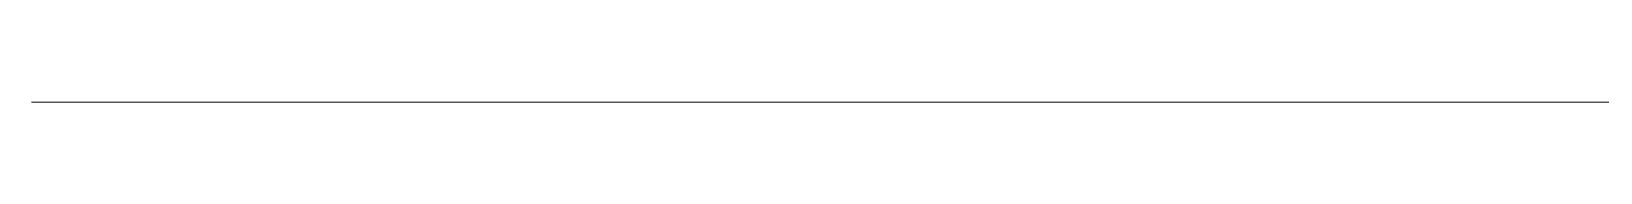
# Model space of a CAD drawing. Header units: metres. Extents: x 0 to 105485, y 0 to 425721.
# Drawn here: x 104935.841 to 104936.557, y 425453.23 to 425453.23 of the extents above; entities that cross this region are included whole.
import ezdxf

# ---------------------------------------------------------------- set-up
doc = ezdxf.new("R2010")
doc.units = ezdxf.units.M
doc.header["$MEASUREMENT"] = 0
doc.layers.add('B-XX-MO-ONDERZOEK_SONDERING-G', color=90, linetype='Continuous', lineweight=18)

msp = doc.modelspace()

# ---------------------------------------------------------------- linework, layer by layer
at = {"layer": 'B-XX-MO-ONDERZOEK_SONDERING-G', "color": 0, "true_color": 0xd62828}
for points in [[(104935.841, 425453.23, 3.401), (104935.8439, 425453.23, 3.381), (104935.8559, 425453.23, 3.361), (104935.9005, 425453.23, 3.341), (104935.9303, 425453.23, 3.321), (104935.9694, 425453.23, 3.301), (104936.0143, 425453.23, 3.281), (104936.0662, 425453.23, 3.261), (104936.101, 425453.23, 3.241), (104936.1306, 425453.23, 3.221), (104936.1516, 425453.23, 3.201), (104936.1597, 425453.23, 3.181), (104936.1497, 425453.23, 3.161), (104936.1318, 425453.23, 3.141), (104936.1095, 425453.23, 3.121), (104936.0902, 425453.23, 3.101), (104936.0669, 425453.23, 3.081), (104936.051, 425453.23, 3.061), (104936.0313, 425453.23, 3.041), (104936.013, 425453.23, 3.021), (104935.9985, 425453.23, 3.001), (104935.991, 425453.23, 2.981), (104935.9972, 425453.23, 2.961), (104936.0035, 425453.23, 2.941), (104936.0098, 425453.23, 2.921), (104936.0222, 425453.23, 2.901), (104936.0339, 425453.23, 2.881), (104936.0251, 425453.23, 2.861), (104936.0219, 425453.23, 2.841), (104936.0187, 425453.23, 2.821), (104936.0155, 425453.23, 2.801), (104936.0033, 425453.23, 2.781), (104935.9971, 425453.23, 2.761), (104935.9943, 425453.23, 2.741), (104935.9921, 425453.23, 2.721), (104936.0088, 425453.23, 2.701), (104936.0028, 425453.23, 2.681), (104935.9967, 425453.23, 2.661), (104935.9907, 425453.23, 2.641), (104935.9911, 425453.23, 2.621), (104935.9873, 425453.23, 2.601), (104935.9813, 425453.23, 2.581), (104935.9781, 425453.23, 2.561), (104935.9793, 425453.23, 2.541), (104935.9799, 425453.23, 2.521), (104935.9809, 425453.23, 2.501), (104935.9812, 425453.23, 2.481), (104935.9793, 425453.23, 2.461), (104935.9753, 425453.23, 2.441), (104935.9607, 425453.23, 2.421), (104935.9589, 425453.23, 2.401), (104935.957, 425453.23, 2.381), (104935.9551, 425453.23, 2.361), (104935.9742, 425453.23, 2.341), (104935.9969, 425453.23, 2.321), (104936.0079, 425453.23, 2.301), (104936.0155, 425453.23, 2.281), (104936.0224, 425453.23, 2.261), (104936.0719, 425453.23, 2.241), (104936.1296, 425453.23, 2.221), (104936.232, 425453.23, 2.201), (104936.2864, 425453.23, 2.181), (104936.3108, 425453.23, 2.161), (104936.1757, 425453.23, 2.141), (104936.0775, 425453.23, 2.121), (104936.0784, 425453.23, 2.101), (104936.0603, 425453.23, 2.081), (104936.0341, 425453.23, 2.061), (104936.0392, 425453.23, 2.041), (104936.0134, 425453.23, 2.021), (104935.9893, 425453.23, 2.001), (104935.9869, 425453.23, 1.981), (104935.9845, 425453.23, 1.961), (104935.9822, 425453.23, 1.941), (104935.9824, 425453.23, 1.921), (104935.9577, 425453.23, 1.901), (104935.9522, 425453.23, 1.881), (104935.9467, 425453.23, 1.861), (104935.9552, 425453.23, 1.841), (104935.9638, 425453.23, 1.821), (104935.9724, 425453.23, 1.801), (104935.9948, 425453.23, 1.781), (104935.9757, 425453.23, 1.761), (104935.9712, 425453.23, 1.741), (104935.9746, 425453.23, 1.721), (104935.9953, 425453.23, 1.701), (104936.016, 425453.23, 1.681), (104936.0367, 425453.23, 1.661), (104936.2185, 425453.23, 1.641), (104936.1927, 425453.23, 1.621), (104936.2184, 425453.23, 1.601), (104936.1347, 425453.23, 1.581), (104936.0479, 425453.23, 1.561), (104936.0405, 425453.23, 1.541), (104936.033, 425453.23, 1.521), (104936.0255, 425453.23, 1.501), (104936.0483, 425453.23, 1.481), (104936.0712, 425453.23, 1.461), (104936.1444, 425453.23, 1.441), (104936.3362, 425453.23, 1.421), (104936.2626, 425453.23, 1.401), (104936.1851, 425453.23, 1.381), (104936.1213, 425453.23, 1.361), (104936.0076, 425453.23, 1.341), (104936.0212, 425453.23, 1.321), (104935.971, 425453.23, 1.301), (104935.9383, 425453.23, 1.281), (104935.9076, 425453.23, 1.261), (104935.8962, 425453.23, 1.241), (104935.8929, 425453.23, 1.221), (104935.8898, 425453.23, 1.201), (104935.8867, 425453.23, 1.181), (104935.8862, 425453.23, 1.161), (104935.8856, 425453.23, 1.141), (104935.8851, 425453.23, 1.121), (104935.8851, 425453.23, 1.101), (104935.885, 425453.23, 1.081), (104935.8849, 425453.23, 1.061), (104935.8961, 425453.23, 1.041), (104935.9082, 425453.23, 1.021), (104935.9196, 425453.23, 1.001), (104935.9172, 425453.23, 0.981), (104935.9021, 425453.23, 0.961), (104935.8937, 425453.23, 0.941), (104935.8856, 425453.23, 0.921), (104935.883, 425453.23, 0.901), (104935.8783, 425453.23, 0.881), (104935.8765, 425453.23, 0.861), (104935.8753, 425453.23, 0.841), (104935.8735, 425453.23, 0.821), (104935.8697, 425453.23, 0.801), (104935.8717, 425453.23, 0.781), (104935.8696, 425453.23, 0.761), (104935.8693, 425453.23, 0.741), (104935.8691, 425453.23, 0.721), (104935.8688, 425453.23, 0.701), (104935.87, 425453.23, 0.681), (104935.8729, 425453.23, 0.661), (104935.8727, 425453.23, 0.641), (104935.8705, 425453.23, 0.621), (104935.8694, 425453.23, 0.601), (104935.869, 425453.23, 0.581), (104935.87, 425453.23, 0.561), (104935.8736, 425453.23, 0.541), (104935.9004, 425453.23, 0.521), (104935.9085, 425453.23, 0.501), (104935.9188, 425453.23, 0.481), (104935.9141, 425453.23, 0.461), (104935.9044, 425453.23, 0.441), (104935.8957, 425453.23, 0.421), (104935.8947, 425453.23, 0.401), (104935.8938, 425453.23, 0.381), (104935.8929, 425453.23, 0.361), (104935.8759, 425453.23, 0.341), (104935.8736, 425453.23, 0.321), (104935.8712, 425453.23, 0.301), (104935.8712, 425453.23, 0.281), (104935.8708, 425453.23, 0.261), (104935.8711, 425453.23, 0.241), (104935.8725, 425453.23, 0.221), (104935.8746, 425453.23, 0.201), (104935.8752, 425453.23, 0.181), (104935.8745, 425453.23, 0.161), (104935.8745, 425453.23, 0.141), (104935.8737, 425453.23, 0.121), (104935.8724, 425453.23, 0.101), (104935.8734, 425453.23, 0.081), (104935.8718, 425453.23, 0.061), (104935.8728, 425453.23, 0.041), (104935.8738, 425453.23, 0.021), (104935.8748, 425453.23, 0.001), (104935.8762, 425453.23, -0.019), (104935.9663, 425453.23, -0.039), (104936.0255, 425453.23, -0.059), (104936.1277, 425453.23, -0.079), (104936.1616, 425453.23, -0.099), (104936.1103, 425453.23, -0.119), (104936.059, 425453.23, -0.139), (104936.0446, 425453.23, -0.159), (104936.0302, 425453.23, -0.179), (104936.0158, 425453.23, -0.199), (104936.0151, 425453.23, -0.219), (104936.0064, 425453.23, -0.239), (104936.0013, 425453.23, -0.259), (104935.997, 425453.23, -0.279), (104935.9843, 425453.23, -0.299), (104935.9667, 425453.23, -0.319), (104935.94, 425453.23, -0.339), (104935.92, 425453.23, -0.359), (104935.9179, 425453.23, -0.379), (104935.9159, 425453.23, -0.399), (104935.9138, 425453.23, -0.419), (104935.9158, 425453.23, -0.439), (104935.9236, 425453.23, -0.459), (104935.9386, 425453.23, -0.479), (104935.9369, 425453.23, -0.499), (104935.9237, 425453.23, -0.519), (104935.9105, 425453.23, -0.539), (104935.9071, 425453.23, -0.559), (104935.9079, 425453.23, -0.579), (104935.9087, 425453.23, -0.599), (104935.9096, 425453.23, -0.619), (104935.9087, 425453.23, -0.639), (104935.9093, 425453.23, -0.659), (104935.9098, 425453.23, -0.679), (104935.9104, 425453.23, -0.699), (104935.9167, 425453.23, -0.719), (104936.0052, 425453.23, -0.739), (104935.9957, 425453.23, -0.759), (104935.9746, 425453.23, -0.779), (104935.9799, 425453.23, -0.799), (104935.9744, 425453.23, -0.819), (104935.9882, 425453.23, -0.839), (104935.9929, 425453.23, -0.859), (104935.9977, 425453.23, -0.879), (104936.0025, 425453.23, -0.899), (104935.9479, 425453.23, -0.919), (104935.9025, 425453.23, -0.939), (104935.8998, 425453.23, -0.959), (104935.897, 425453.23, -0.979), (104935.8943, 425453.23, -0.999), (104935.8943, 425453.23, -1.019), (104935.9245, 425453.23, -1.039), (104935.9295, 425453.23, -1.059), (104935.9452, 425453.23, -1.079), (104935.9052, 425453.23, -1.099), (104935.8856, 425453.23, -1.119), (104935.8799, 425453.23, -1.139), (104935.8794, 425453.23, -1.159), (104935.8797, 425453.23, -1.179), (104935.8789, 425453.23, -1.199), (104935.879, 425453.23, -1.219), (104935.879, 425453.23, -1.239), (104935.8788, 425453.23, -1.259), (104935.8804, 425453.23, -1.279), (104935.8828, 425453.23, -1.299), (104935.8833, 425453.23, -1.319), (104935.8844, 425453.23, -1.339), (104935.8827, 425453.23, -1.359), (104935.8825, 425453.23, -1.379), (104935.8773, 425453.23, -1.399), (104935.8763, 425453.23, -1.419), (104935.8757, 425453.23, -1.439), (104935.8766, 425453.23, -1.459), (104935.8777, 425453.23, -1.479), (104935.8786, 425453.23, -1.499), (104935.8799, 425453.23, -1.519), (104935.8803, 425453.23, -1.539), (104935.881, 425453.23, -1.559), (104935.882, 425453.23, -1.579), (104935.8865, 425453.23, -1.599), (104935.8852, 425453.23, -1.619), (104935.8857, 425453.23, -1.639), (104935.8861, 425453.23, -1.659), (104935.8869, 425453.23, -1.679), (104935.8873, 425453.23, -1.699), (104935.8875, 425453.23, -1.719), (104935.8875, 425453.23, -1.739), (104935.8871, 425453.23, -1.759), (104935.8863, 425453.23, -1.779), (104935.8854, 425453.23, -1.799), (104935.8847, 425453.23, -1.819), (104935.8848, 425453.23, -1.839), (104935.8857, 425453.23, -1.859), (104935.8862, 425453.23, -1.879), (104935.8884, 425453.23, -1.899), (104935.8914, 425453.23, -1.919), (104935.888, 425453.23, -1.939), (104935.8877, 425453.23, -1.959), (104935.8874, 425453.23, -1.979), (104935.8875, 425453.23, -1.999), (104935.8909, 425453.23, -2.019), (104935.8934, 425453.23, -2.039), (104935.8984, 425453.23, -2.059), (104935.9023, 425453.23, -2.079), (104935.8924, 425453.23, -2.099), (104935.8896, 425453.23, -2.119), (104935.889, 425453.23, -2.139), (104935.889, 425453.23, -2.159), (104935.8895, 425453.23, -2.179), (104935.8914, 425453.23, -2.199), (104935.8919, 425453.23, -2.219), (104935.8907, 425453.23, -2.239), (104935.8898, 425453.23, -2.259), (104935.8898, 425453.23, -2.279), (104935.8899, 425453.23, -2.299), (104935.8893, 425453.23, -2.319), (104935.8877, 425453.23, -2.339), (104935.8864, 425453.23, -2.359), (104935.8844, 425453.23, -2.379), (104935.8854, 425453.23, -2.399), (104935.8861, 425453.23, -2.419), (104935.886, 425453.23, -2.439), (104935.885, 425453.23, -2.459), (104935.8848, 425453.23, -2.479), (104935.887, 425453.23, -2.499), (104935.8888, 425453.23, -2.519), (104935.888, 425453.23, -2.539), (104935.8855, 425453.23, -2.559), (104935.8841, 425453.23, -2.579), (104935.8833, 425453.23, -2.599), (104935.8829, 425453.23, -2.619), (104935.8824, 425453.23, -2.639), (104935.8833, 425453.23, -2.659), (104935.884, 425453.23, -2.679), (104935.8859, 425453.23, -2.699), (104935.8894, 425453.23, -2.719), (104935.8966, 425453.23, -2.739), (104935.9096, 425453.23, -2.759), (104935.9259, 425453.23, -2.779), (104935.9291, 425453.23, -2.799), (104935.925, 425453.23, -2.819), (104935.9345, 425453.23, -2.839), (104935.9466, 425453.23, -2.859), (104935.9304, 425453.23, -2.879), (104935.9102, 425453.23, -2.899), (104935.8954, 425453.23, -2.919), (104935.8903, 425453.23, -2.939), (104935.8896, 425453.23, -2.959), (104935.8893, 425453.23, -2.979), (104935.8881, 425453.23, -2.999), (104935.8867, 425453.23, -3.019), (104935.8862, 425453.23, -3.039), (104935.8856, 425453.23, -3.059), (104935.8864, 425453.23, -3.079), (104935.887, 425453.23, -3.099), (104935.888, 425453.23, -3.119), (104935.8884, 425453.23, -3.139), (104935.8889, 425453.23, -3.159), (104935.8892, 425453.23, -3.179), (104935.8894, 425453.23, -3.199), (104935.8886, 425453.23, -3.219), (104935.8877, 425453.23, -3.239), (104935.8865, 425453.23, -3.259), (104935.886, 425453.23, -3.279), (104935.8844, 425453.23, -3.299), (104935.884, 425453.23, -3.319), (104935.8838, 425453.23, -3.339), (104935.8837, 425453.23, -3.359), (104935.8835, 425453.23, -3.379), (104935.8833, 425453.23, -3.399), (104935.8832, 425453.23, -3.419), (104935.8837, 425453.23, -3.439), (104935.8844, 425453.23, -3.459), (104935.8857, 425453.23, -3.479), (104935.8866, 425453.23, -3.499), (104935.889, 425453.23, -3.519), (104935.8919, 425453.23, -3.539), (104935.895, 425453.23, -3.559), (104935.8971, 425453.23, -3.579), (104935.8951, 425453.23, -3.599), (104935.8906, 425453.23, -3.619), (104935.8884, 425453.23, -3.639), (104935.888, 425453.23, -3.659), (104935.8876, 425453.23, -3.679), (104935.8881, 425453.23, -3.699), (104935.8886, 425453.23, -3.719), (104935.8893, 425453.23, -3.739), (104935.8901, 425453.23, -3.759), (104935.8912, 425453.23, -3.779), (104935.8932, 425453.23, -3.799), (104935.8928, 425453.23, -3.819), (104935.8907, 425453.23, -3.839), (104935.8902, 425453.23, -3.859), (104935.8888, 425453.23, -3.879), (104935.8878, 425453.23, -3.899), (104935.8879, 425453.23, -3.919), (104935.8889, 425453.23, -3.939), (104935.8895, 425453.23, -3.959), (104935.891, 425453.23, -3.979), (104935.8937, 425453.23, -3.999), (104935.8956, 425453.23, -4.019), (104935.8955, 425453.23, -4.039), (104935.8953, 425453.23, -4.059), (104935.8921, 425453.23, -4.079), (104935.8893, 425453.23, -4.098), (104935.8884, 425453.23, -4.118), (104935.8883, 425453.23, -4.138), (104935.8883, 425453.23, -4.158), (104935.8886, 425453.23, -4.178), (104935.8907, 425453.23, -4.198), (104935.893, 425453.23, -4.218), (104935.8937, 425453.23, -4.238), (104935.8939, 425453.23, -4.258), (104935.8939, 425453.23, -4.278), (104935.8928, 425453.23, -4.298), (104935.8928, 425453.23, -4.318), (104935.8935, 425453.23, -4.338), (104935.8928, 425453.23, -4.358), (104935.8911, 425453.23, -4.378), (104935.8915, 425453.23, -4.398), (104935.8899, 425453.23, -4.418), (104935.8894, 425453.23, -4.438), (104935.8908, 425453.23, -4.458), (104935.8932, 425453.23, -4.478), (104935.9011, 425453.23, -4.498), (104935.9057, 425453.23, -4.518), (104935.9084, 425453.23, -4.538), (104935.9091, 425453.23, -4.558), (104935.9088, 425453.23, -4.578), (104935.9056, 425453.23, -4.598), (104935.9029, 425453.23, -4.618), (104935.9012, 425453.23, -4.638), (104935.9019, 425453.23, -4.658), (104935.9026, 425453.23, -4.678), (104935.8996, 425453.23, -4.698), (104935.9003, 425453.23, -4.718), (104935.9006, 425453.23, -4.738), (104935.9025, 425453.23, -4.758), (104935.9019, 425453.23, -4.778), (104935.9021, 425453.23, -4.798), (104935.9009, 425453.23, -4.818), (104935.9012, 425453.23, -4.838), (104935.9023, 425453.23, -4.858), (104935.9033, 425453.23, -4.878), (104935.9053, 425453.23, -4.898), (104935.9069, 425453.23, -4.918), (104935.9092, 425453.23, -4.938), (104935.9114, 425453.23, -4.958), (104935.9104, 425453.23, -4.978), (104935.9091, 425453.23, -4.998), (104935.9132, 425453.23, -5.018), (104935.9168, 425453.23, -5.038), (104935.914, 425453.23, -5.058), (104935.9101, 425453.23, -5.078), (104935.907, 425453.23, -5.098), (104935.902, 425453.23, -5.118), (104935.8982, 425453.23, -5.138), (104935.8975, 425453.23, -5.158), (104935.8965, 425453.23, -5.177), (104935.8965, 425453.23, -5.197), (104935.8991, 425453.23, -5.217), (104935.9017, 425453.23, -5.237), (104935.9043, 425453.23, -5.257), (104935.9084, 425453.23, -5.277), (104935.9119, 425453.23, -5.297), (104935.9095, 425453.23, -5.317), (104935.9063, 425453.23, -5.337), (104935.9093, 425453.23, -5.357), (104935.9118, 425453.23, -5.377), (104935.9158, 425453.23, -5.397), (104935.9201, 425453.23, -5.417), (104935.9262, 425453.23, -5.437), (104935.9331, 425453.23, -5.457), (104935.9333, 425453.23, -5.477), (104935.9221, 425453.23, -5.497), (104935.9203, 425453.23, -5.517), (104935.9184, 425453.23, -5.537), (104935.9166, 425453.23, -5.557), (104935.9214, 425453.23, -5.577), (104935.9243, 425453.23, -5.597), (104935.9292, 425453.23, -5.617), (104935.9294, 425453.23, -5.637), (104935.927, 425453.23, -5.657), (104935.9258, 425453.23, -5.677), (104935.9223, 425453.23, -5.697), (104935.9144, 425453.23, -5.717), (104935.9066, 425453.23, -5.737), (104935.9057, 425453.23, -5.757), (104935.9048, 425453.23, -5.777), (104935.9039, 425453.23, -5.797), (104935.9126, 425453.23, -5.817), (104935.9488, 425453.23, -5.837), (104936.0317, 425453.23, -5.857), (104936.0836, 425453.23, -5.877), (104936.1179, 425453.23, -5.897), (104936.1286, 425453.23, -5.916), (104936.1374, 425453.23, -5.936), (104936.1462, 425453.23, -5.956), (104936.1623, 425453.23, -5.976), (104936.1743, 425453.23, -5.996), (104936.182, 425453.23, -6.016), (104936.1857, 425453.23, -6.036), (104936.1864, 425453.23, -6.056), (104936.1777, 425453.23, -6.076), (104936.1571, 425453.23, -6.096), (104936.1126, 425453.23, -6.116), (104936.0799, 425453.23, -6.136), (104936.073, 425453.23, -6.156), (104936.0662, 425453.23, -6.176), (104936.0594, 425453.23, -6.196), (104936.0761, 425453.23, -6.216), (104936.0927, 425453.23, -6.236), (104936.1094, 425453.23, -6.256), (104936.1888, 425453.23, -6.276), (104936.2459, 425453.23, -6.296), (104936.2533, 425453.23, -6.316), (104936.2498, 425453.23, -6.336), (104936.238, 425453.23, -6.356), (104936.2248, 425453.23, -6.376), (104936.2125, 425453.23, -6.396), (104936.2011, 425453.23, -6.416), (104936.1947, 425453.23, -6.436), (104936.1922, 425453.23, -6.456), (104936.1735, 425453.23, -6.476), (104936.1445, 425453.23, -6.496), (104936.1112, 425453.23, -6.516), (104936.106, 425453.23, -6.536), (104936.1008, 425453.23, -6.556), (104936.0956, 425453.23, -6.576), (104936.099, 425453.23, -6.596), (104936.1705, 425453.23, -6.616), (104936.2248, 425453.23, -6.636), (104936.2538, 425453.23, -6.656), (104936.2508, 425453.23, -6.676), (104936.2431, 425453.23, -6.696), (104936.2396, 425453.23, -6.715), (104936.2357, 425453.23, -6.735), (104936.2731, 425453.23, -6.755), (104936.3235, 425453.23, -6.775), (104936.3847, 425453.23, -6.795), (104936.4616, 425453.23, -6.815), (104936.5701, 425453.23, -6.835)], [(104936.5723, 425453.23, -6.955), (104936.5464, 425453.23, -6.975), (104936.5248, 425453.23, -6.995), (104936.4973, 425453.23, -7.015), (104936.4744, 425453.23, -7.035), (104936.4417, 425453.23, -7.055), (104936.4099, 425453.23, -7.075), (104936.3703, 425453.23, -7.095), (104936.3387, 425453.23, -7.115), (104936.3135, 425453.23, -7.135), (104936.297, 425453.23, -7.155), (104936.296, 425453.23, -7.174), (104936.3002, 425453.23, -7.194), (104936.2899, 425453.23, -7.214), (104936.2542, 425453.23, -7.234), (104936.2085, 425453.23, -7.254), (104936.2019, 425453.23, -7.274), (104936.1953, 425453.23, -7.294), (104936.1887, 425453.23, -7.314), (104936.2064, 425453.23, -7.334), (104936.2101, 425453.23, -7.354), (104936.2183, 425453.23, -7.374), (104936.2382, 425453.23, -7.394), (104936.2671, 425453.23, -7.414), (104936.2909, 425453.23, -7.434), (104936.315, 425453.23, -7.454), (104936.3374, 425453.23, -7.474), (104936.3399, 425453.23, -7.494), (104936.3253, 425453.23, -7.514), (104936.3122, 425453.23, -7.534), (104936.3049, 425453.23, -7.554), (104936.2998, 425453.23, -7.574), (104936.3098, 425453.23, -7.593), (104936.3428, 425453.23, -7.613), (104936.3758, 425453.23, -7.633), (104936.3611, 425453.23, -7.653), (104936.3174, 425453.23, -7.673), (104936.2691, 425453.23, -7.693), (104936.2047, 425453.23, -7.713), (104936.1497, 425453.23, -7.733), (104936.0909, 425453.23, -7.753), (104936.0378, 425453.23, -7.773), (104936.0113, 425453.23, -7.793), (104935.9818, 425453.23, -7.813), (104935.9705, 425453.23, -7.833), (104935.9573, 425453.23, -7.853), (104935.9492, 425453.23, -7.873), (104935.9448, 425453.23, -7.893), (104935.9444, 425453.23, -7.913), (104935.9423, 425453.23, -7.933), (104935.9383, 425453.23, -7.953), (104935.9315, 425453.23, -7.972), (104935.9265, 425453.23, -7.992), (104935.925, 425453.23, -8.012), (104935.9236, 425453.23, -8.032), (104935.9221, 425453.23, -8.052), (104935.9255, 425453.23, -8.072), (104935.93, 425453.23, -8.092), (104935.931, 425453.23, -8.112), (104935.9301, 425453.23, -8.132), (104935.9297, 425453.23, -8.152), (104935.9293, 425453.23, -8.172), (104935.9292, 425453.23, -8.192), (104935.9333, 425453.23, -8.212), (104935.9391, 425453.23, -8.232), (104935.9461, 425453.23, -8.252), (104935.9492, 425453.23, -8.272), (104935.9514, 425453.23, -8.292), (104935.9481, 425453.23, -8.312), (104935.9432, 425453.23, -8.331), (104935.9392, 425453.23, -8.351), (104935.9387, 425453.23, -8.371), (104935.94, 425453.23, -8.391), (104935.9379, 425453.23, -8.411), (104935.9409, 425453.23, -8.431), (104935.9506, 425453.23, -8.451), (104935.9711, 425453.23, -8.471), (104935.9808, 425453.23, -8.491), (104935.9863, 425453.23, -8.511), (104935.978, 425453.23, -8.531), (104935.9695, 425453.23, -8.551), (104935.9593, 425453.23, -8.571), (104935.9571, 425453.23, -8.591), (104935.9547, 425453.23, -8.611), (104935.9509, 425453.23, -8.631), (104935.9546, 425453.23, -8.651), (104935.9539, 425453.23, -8.67), (104935.9577, 425453.23, -8.69), (104935.9589, 425453.23, -8.71), (104935.9542, 425453.23, -8.73), (104935.9553, 425453.23, -8.75), (104935.9568, 425453.23, -8.77), (104935.9583, 425453.23, -8.79), (104935.9565, 425453.23, -8.81), (104935.9582, 425453.23, -8.83), (104935.9581, 425453.23, -8.85), (104935.9567, 425453.23, -8.87), (104935.9496, 425453.23, -8.89), (104935.9445, 425453.23, -8.91), (104935.9364, 425453.23, -8.93), (104935.9354, 425453.23, -8.95), (104935.9363, 425453.23, -8.97), (104935.9371, 425453.23, -8.989), (104935.9373, 425453.23, -9.009), (104935.9381, 425453.23, -9.029), (104935.9389, 425453.23, -9.049), (104935.9396, 425453.23, -9.069), (104935.9395, 425453.23, -9.089), (104935.9386, 425453.23, -9.109), (104935.941, 425453.23, -9.129), (104935.9417, 425453.23, -9.149), (104935.942, 425453.23, -9.169), (104935.9411, 425453.23, -9.189), (104935.9415, 425453.23, -9.209), (104935.9395, 425453.23, -9.229), (104935.9376, 425453.23, -9.249), (104935.9355, 425453.23, -9.269), (104935.9344, 425453.23, -9.288), (104935.935, 425453.23, -9.308), (104935.9336, 425453.23, -9.328), (104935.9325, 425453.23, -9.348), (104935.9313, 425453.23, -9.368), (104935.9315, 425453.23, -9.388), (104935.9305, 425453.23, -9.408), (104935.9295, 425453.23, -9.428), (104935.9294, 425453.23, -9.448), (104935.9287, 425453.23, -9.468), (104935.9259, 425453.23, -9.488), (104935.9208, 425453.23, -9.508), (104935.9199, 425453.23, -9.528), (104935.9194, 425453.23, -9.548), (104935.9188, 425453.23, -9.567), (104935.918, 425453.23, -9.587), (104935.9188, 425453.23, -9.607), (104935.9203, 425453.23, -9.627), (104935.9212, 425453.23, -9.647), (104935.924, 425453.23, -9.667), (104935.9253, 425453.23, -9.687), (104935.9242, 425453.23, -9.707), (104935.9241, 425453.23, -9.727), (104935.9265, 425453.23, -9.747), (104935.9256, 425453.23, -9.767), (104935.9243, 425453.23, -9.787), (104935.9237, 425453.23, -9.807), (104935.9232, 425453.23, -9.826), (104935.9235, 425453.23, -9.846), (104935.922, 425453.23, -9.866), (104935.9195, 425453.23, -9.886), (104935.9164, 425453.23, -9.906), (104935.9133, 425453.23, -9.926), (104935.9097, 425453.23, -9.946), (104935.9068, 425453.23, -9.966), (104935.905, 425453.23, -9.986), (104935.9062, 425453.23, -10.006), (104935.9082, 425453.23, -10.026), (104935.9071, 425453.23, -10.046), (104935.9065, 425453.23, -10.066), (104935.9043, 425453.23, -10.085), (104935.9026, 425453.23, -10.105), (104935.9026, 425453.23, -10.125), (104935.905, 425453.23, -10.145), (104935.9068, 425453.23, -10.165), (104935.9075, 425453.23, -10.185), (104935.9091, 425453.23, -10.205), (104935.9093, 425453.23, -10.225), (104935.9094, 425453.23, -10.245), (104935.9086, 425453.23, -10.265), (104935.9083, 425453.23, -10.285), (104935.9071, 425453.23, -10.305), (104935.9076, 425453.23, -10.324), (104935.9087, 425453.23, -10.344), (104935.9107, 425453.23, -10.364), (104935.9112, 425453.23, -10.384), (104935.9117, 425453.23, -10.404), (104935.9115, 425453.23, -10.424), (104935.9133, 425453.23, -10.444), (104935.914, 425453.23, -10.464), (104935.915, 425453.23, -10.484), (104935.9149, 425453.23, -10.504), (104935.914, 425453.23, -10.524), (104935.9136, 425453.23, -10.543), (104935.9141, 425453.23, -10.563), (104935.9142, 425453.23, -10.583), (104935.9144, 425453.23, -10.603), (104935.9158, 425453.23, -10.623), (104935.9161, 425453.23, -10.643), (104935.9166, 425453.23, -10.663), (104935.9169, 425453.23, -10.683), (104935.9163, 425453.23, -10.703), (104935.9145, 425453.23, -10.723), (104935.9144, 425453.23, -10.743), (104935.914, 425453.23, -10.762), (104935.9146, 425453.23, -10.782), (104935.9154, 425453.23, -10.802), (104935.9156, 425453.23, -10.822), (104935.9162, 425453.23, -10.842), (104935.9176, 425453.23, -10.862), (104935.9194, 425453.23, -10.882), (104935.9208, 425453.23, -10.902), (104935.9228, 425453.23, -10.922), (104935.923, 425453.23, -10.942), (104935.9225, 425453.23, -10.962), (104935.9231, 425453.23, -10.981), (104935.9226, 425453.23, -11.001), (104935.9208, 425453.23, -11.021), (104935.9197, 425453.23, -11.041), (104935.9186, 425453.23, -11.061), (104935.9161, 425453.23, -11.081), (104935.9151, 425453.23, -11.101), (104935.9152, 425453.23, -11.121), (104935.9161, 425453.23, -11.141), (104935.9179, 425453.23, -11.161), (104935.9187, 425453.23, -11.18), (104935.9208, 425453.23, -11.2), (104935.9234, 425453.23, -11.22), (104935.9264, 425453.23, -11.24), (104935.9296, 425453.23, -11.26), (104935.931, 425453.23, -11.28), (104935.9314, 425453.23, -11.3), (104935.9317, 425453.23, -11.32), (104935.9304, 425453.23, -11.34), (104935.9268, 425453.23, -11.36), (104935.9239, 425453.23, -11.379), (104935.925, 425453.23, -11.399), (104935.9264, 425453.23, -11.419), (104935.928, 425453.23, -11.439), (104935.93, 425453.23, -11.459), (104935.9309, 425453.23, -11.479), (104935.9319, 425453.23, -11.499), (104935.9316, 425453.23, -11.519), (104935.9312, 425453.23, -11.539), (104935.9354, 425453.23, -11.559), (104935.9364, 425453.23, -11.578), (104935.9365, 425453.23, -11.598), (104935.9322, 425453.23, -11.618), (104935.9314, 425453.23, -11.638), (104935.9318, 425453.23, -11.658), (104935.9324, 425453.23, -11.678), (104935.9337, 425453.23, -11.698), (104935.9334, 425453.23, -11.718), (104935.9345, 425453.23, -11.738), (104935.9378, 425453.23, -11.757), (104935.9413, 425453.23, -11.777), (104935.9483, 425453.23, -11.797), (104935.951, 425453.23, -11.817), (104935.9522, 425453.23, -11.837), (104935.955, 425453.23, -11.857), (104935.9619, 425453.23, -11.877), (104935.9687, 425453.23, -11.897), (104935.9739, 425453.23, -11.917), (104935.9823, 425453.23, -11.936), (104935.9889, 425453.23, -11.956), (104935.9942, 425453.23, -11.976), (104935.9901, 425453.23, -11.996), (104935.9851, 425453.23, -12.016), (104935.994, 425453.23, -12.036), (104936.0073, 425453.23, -12.056), (104936.0051, 425453.23, -12.076), (104935.9944, 425453.23, -12.096), (104935.9739, 425453.23, -12.115), (104935.9727, 425453.23, -12.135), (104935.9701, 425453.23, -12.155), (104935.9659, 425453.23, -12.175), (104935.9642, 425453.23, -12.195), (104935.962, 425453.23, -12.215), (104935.956, 425453.23, -12.235), (104935.9532, 425453.23, -12.255), (104935.9481, 425453.23, -12.274), (104935.9422, 425453.23, -12.294), (104935.9349, 425453.23, -12.314), (104935.9275, 425453.23, -12.334), (104935.9217, 425453.23, -12.354), (104935.9167, 425453.23, -12.374), (104935.9124, 425453.23, -12.394), (104935.9054, 425453.23, -12.414), (104935.9009, 425453.23, -12.433), (104935.8982, 425453.23, -12.453), (104935.8958, 425453.23, -12.473), (104935.8955, 425453.23, -12.493), (104935.8948, 425453.23, -12.513), (104935.8951, 425453.23, -12.533), (104935.8965, 425453.23, -12.553), (104935.9025, 425453.23, -12.573), (104935.934, 425453.23, -12.592), (104936.0049, 425453.23, -12.612), (104936.1457, 425453.23, -12.632), (104936.26, 425453.23, -12.652), (104936.4049, 425453.23, -12.672), (104936.5044, 425453.23, -12.692), (104936.6159, 425453.23, -12.712)], [(104936.5572, 425453.23, -23.037), (104936.4542, 425453.23, -23.057), (104936.4409, 425453.23, -23.076), (104936.4276, 425453.23, -23.096), (104936.4143, 425453.23, -23.116), (104936.4185, 425453.23, -23.136), (104936.3846, 425453.23, -23.155), (104936.3317, 425453.23, -23.175), (104936.2827, 425453.23, -23.195), (104936.2317, 425453.23, -23.215), (104936.1821, 425453.23, -23.234), (104936.1794, 425453.23, -23.254), (104936.1749, 425453.23, -23.274), (104936.1595, 425453.23, -23.294), (104936.1429, 425453.23, -23.313), (104936.1149, 425453.23, -23.333), (104936.0704, 425453.23, -23.353), (104936.0538, 425453.23, -23.373), (104936.0383, 425453.23, -23.392), (104936.0291, 425453.23, -23.412), (104936.0336, 425453.23, -23.432), (104936.0522, 425453.23, -23.452), (104936.0885, 425453.23, -23.471), (104936.3655, 425453.23, -23.491), (104936.5803, 425453.23, -23.511)], [(104936.5942, 425453.23, -18.388), (104936.5343, 425453.23, -18.408), (104936.4861, 425453.23, -18.428), (104936.4245, 425453.23, -18.448), (104936.3858, 425453.23, -18.468), (104936.3362, 425453.23, -18.487), (104936.3022, 425453.23, -18.507), (104936.2808, 425453.23, -18.527), (104936.2969, 425453.23, -18.547), (104936.3588, 425453.23, -18.567), (104936.4685, 425453.23, -18.586), (104936.511, 425453.23, -18.606), (104936.5628, 425453.23, -18.626), (104936.5175, 425453.23, -18.646), (104936.4456, 425453.23, -18.666), (104936.3572, 425453.23, -18.685), (104936.3026, 425453.23, -18.705), (104936.2507, 425453.23, -18.725), (104936.1951, 425453.23, -18.745), (104936.1634, 425453.23, -18.765), (104936.1265, 425453.23, -18.784), (104936.1091, 425453.23, -18.804), (104936.1068, 425453.23, -18.824), (104936.1075, 425453.23, -18.844), (104936.1086, 425453.23, -18.864), (104936.1111, 425453.23, -18.883), (104936.1145, 425453.23, -18.903), (104936.1153, 425453.23, -18.923), (104936.1204, 425453.23, -18.943), (104936.1234, 425453.23, -18.963), (104936.1282, 425453.23, -18.982), (104936.1278, 425453.23, -19.002), (104936.1258, 425453.23, -19.022), (104936.1159, 425453.23, -19.042), (104936.1042, 425453.23, -19.062), (104936.092, 425453.23, -19.081), (104936.088, 425453.23, -19.101), (104936.0851, 425453.23, -19.121), (104936.089, 425453.23, -19.141), (104936.0931, 425453.23, -19.161), (104936.093, 425453.23, -19.18), (104936.088, 425453.23, -19.2), (104936.0853, 425453.23, -19.22), (104936.0793, 425453.23, -19.24), (104936.0673, 425453.23, -19.26), (104936.0564, 425453.23, -19.279), (104936.0422, 425453.23, -19.299), (104936.0328, 425453.23, -19.319), (104936.0297, 425453.23, -19.339), (104936.0316, 425453.23, -19.359), (104936.0311, 425453.23, -19.378), (104936.0307, 425453.23, -19.398), (104936.0354, 425453.23, -19.418), (104936.0463, 425453.23, -19.438), (104936.0466, 425453.23, -19.458), (104936.0395, 425453.23, -19.477), (104936.0398, 425453.23, -19.497), (104936.0496, 425453.23, -19.517), (104936.0767, 425453.23, -19.537), (104936.1164, 425453.23, -19.557), (104936.1766, 425453.23, -19.576), (104936.2479, 425453.23, -19.596), (104936.3637, 425453.23, -19.616), (104936.4781, 425453.23, -19.636), (104936.5556, 425453.23, -19.656), (104936.5787, 425453.23, -19.675)], [(104936.6802, 425453.23, -29.546), (104936.4841, 425453.23, -29.565), (104936.3862, 425453.23, -29.585), (104936.3306, 425453.23, -29.605), (104936.3022, 425453.23, -29.624), (104936.2781, 425453.23, -29.644), (104936.2567, 425453.23, -29.664), (104936.2409, 425453.23, -29.684), (104936.2327, 425453.23, -29.703), (104936.228, 425453.23, -29.723), (104936.2216, 425453.23, -29.743), (104936.218, 425453.23, -29.762), (104936.216, 425453.23, -29.782), (104936.2169, 425453.23, -29.802), (104936.2154, 425453.23, -29.821), (104936.2136, 425453.23, -29.841), (104936.2152, 425453.23, -29.861), (104936.2108, 425453.23, -29.881), (104936.2056, 425453.23, -29.9), (104936.1935, 425453.23, -29.92), (104936.1875, 425453.23, -29.94), (104936.1818, 425453.23, -29.959), (104936.1771, 425453.23, -29.979), (104936.1787, 425453.23, -29.999), (104936.1802, 425453.23, -30.018), (104936.1761, 425453.23, -30.038), (104936.183, 425453.23, -30.058), (104936.1747, 425453.23, -30.078), (104936.1698, 425453.23, -30.097), (104936.1633, 425453.23, -30.117), (104936.1596, 425453.23, -30.137), (104936.1579, 425453.23, -30.156), (104936.1626, 425453.23, -30.176), (104936.165, 425453.23, -30.196), (104936.1769, 425453.23, -30.215), (104936.1823, 425453.23, -30.235), (104936.1796, 425453.23, -30.255), (104936.1719, 425453.23, -30.275), (104936.1642, 425453.23, -30.294), (104936.1611, 425453.23, -30.314), (104936.1589, 425453.23, -30.334), (104936.1554, 425453.23, -30.353), (104936.1537, 425453.23, -30.373), (104936.1504, 425453.23, -30.393), (104936.1452, 425453.23, -30.412), (104936.1376, 425453.23, -30.432), (104936.131, 425453.23, -30.452), (104936.1266, 425453.23, -30.471), (104936.1287, 425453.23, -30.491), (104936.1359, 425453.23, -30.511), (104936.1416, 425453.23, -30.531), (104936.1482, 425453.23, -30.55), (104936.1564, 425453.23, -30.57), (104936.1676, 425453.23, -30.59), (104936.1698, 425453.23, -30.609), (104936.1714, 425453.23, -30.629), (104936.1731, 425453.23, -30.649), (104936.1697, 425453.23, -30.668), (104936.1641, 425453.23, -30.688), (104936.1562, 425453.23, -30.708), (104936.1523, 425453.23, -30.727), (104936.1468, 425453.23, -30.747), (104936.1483, 425453.23, -30.767), (104936.153, 425453.23, -30.786), (104936.1602, 425453.23, -30.806), (104936.1746, 425453.23, -30.826), (104936.178, 425453.23, -30.845), (104936.1733, 425453.23, -30.865), (104936.1689, 425453.23, -30.885), (104936.1686, 425453.23, -30.905), (104936.1581, 425453.23, -30.924), (104936.1518, 425453.23, -30.944), (104936.1501, 425453.23, -30.964), (104936.153, 425453.23, -30.983), (104936.1556, 425453.23, -31.003), (104936.1536, 425453.23, -31.023), (104936.1482, 425453.23, -31.042), (104936.1402, 425453.23, -31.062), (104936.1396, 425453.23, -31.082), (104936.1484, 425453.23, -31.101), (104936.1499, 425453.23, -31.121), (104936.1518, 425453.23, -31.141), (104936.1647, 425453.23, -31.16), (104936.1717, 425453.23, -31.18), (104936.1776, 425453.23, -31.2), (104936.1812, 425453.23, -31.219), (104936.1855, 425453.23, -31.239), (104936.1929, 425453.23, -31.259), (104936.207, 425453.23, -31.278), (104936.2186, 425453.23, -31.298), (104936.2177, 425453.23, -31.318), (104936.2188, 425453.23, -31.337), (104936.2088, 425453.23, -31.357), (104936.2033, 425453.23, -31.377), (104936.1991, 425453.23, -31.396), (104936.1901, 425453.23, -31.416), (104936.187, 425453.23, -31.436), (104936.1865, 425453.23, -31.456), (104936.1747, 425453.23, -31.475), (104936.165, 425453.23, -31.495), (104936.1608, 425453.23, -31.515), (104936.1619, 425453.23, -31.534), (104936.1652, 425453.23, -31.554), (104936.164, 425453.23, -31.574), (104936.1624, 425453.23, -31.593), (104936.1529, 425453.23, -31.613), (104936.1554, 425453.23, -31.633), (104936.1602, 425453.23, -31.652), (104936.1759, 425453.23, -31.672), (104936.1909, 425453.23, -31.692), (104936.2007, 425453.23, -31.711), (104936.2033, 425453.23, -31.731), (104936.2004, 425453.23, -31.751), (104936.1925, 425453.23, -31.77), (104936.1875, 425453.23, -31.79), (104936.1836, 425453.23, -31.81), (104936.1779, 425453.23, -31.829), (104936.1724, 425453.23, -31.849), (104936.1728, 425453.23, -31.869), (104936.1582, 425453.23, -31.888), (104936.1519, 425453.23, -31.908), (104936.1404, 425453.23, -31.928), (104936.1308, 425453.23, -31.947), (104936.1249, 425453.23, -31.967), (104936.1144, 425453.23, -31.987), (104936.1099, 425453.23, -32.006), (104936.1099, 425453.23, -32.026), (104936.1065, 425453.23, -32.046), (104936.0992, 425453.23, -32.065), (104936.09, 425453.23, -32.085), (104936.079, 425453.23, -32.105), (104936.0696, 425453.23, -32.124), (104936.0571, 425453.23, -32.144), (104936.0495, 425453.23, -32.164), (104936.0461, 425453.23, -32.183), (104936.047, 425453.23, -32.203), (104936.0588, 425453.23, -32.223), (104936.0706, 425453.23, -32.242), (104936.0837, 425453.23, -32.262), (104936.0915, 425453.23, -32.282), (104936.0985, 425453.23, -32.301), (104936.1013, 425453.23, -32.321), (104936.1008, 425453.23, -32.341), (104936.1003, 425453.23, -32.36), (104936.0962, 425453.23, -32.38), (104936.0957, 425453.23, -32.4), (104936.1018, 425453.23, -32.419), (104936.1142, 425453.23, -32.439), (104936.1302, 425453.23, -32.459), (104936.154, 425453.23, -32.478), (104936.185, 425453.23, -32.498), (104936.2286, 425453.23, -32.518), (104936.3036, 425453.23, -32.537), (104936.3813, 425453.23, -32.557), (104936.5077, 425453.23, -32.577), (104936.596, 425453.23, -32.596)], [(104936.8196, 425453.23, -22.425), (104936.5491, 425453.23, -22.444), (104936.4173, 425453.23, -22.464), (104936.315, 425453.23, -22.484), (104936.2411, 425453.23, -22.504), (104936.1779, 425453.23, -22.523), (104936.1559, 425453.23, -22.543), (104936.15, 425453.23, -22.563), (104936.1245, 425453.23, -22.583), (104936.1203, 425453.23, -22.602), (104936.1161, 425453.23, -22.622), (104936.1119, 425453.23, -22.642), (104936.0852, 425453.23, -22.662), (104936.0595, 425453.23, -22.681), (104936.0601, 425453.23, -22.701), (104936.0584, 425453.23, -22.721), (104936.0631, 425453.23, -22.741), (104936.0751, 425453.23, -22.76), (104936.0851, 425453.23, -22.78), (104936.0968, 425453.23, -22.8), (104936.1349, 425453.23, -22.82), (104936.1992, 425453.23, -22.839), (104936.301, 425453.23, -22.859), (104936.3496, 425453.23, -22.879), (104936.4259, 425453.23, -22.899), (104936.4659, 425453.23, -22.918), (104936.5775, 425453.23, -22.938)], [(104936.5636, 425453.23, -25.11), (104936.4769, 425453.23, -25.13), (104936.4191, 425453.23, -25.15), (104936.2962, 425453.23, -25.17), (104936.2714, 425453.23, -25.189), (104936.2054, 425453.23, -25.209), (104936.1916, 425453.23, -25.229), (104936.2026, 425453.23, -25.248), (104936.2184, 425453.23, -25.268), (104936.2079, 425453.23, -25.288), (104936.2137, 425453.23, -25.308), (104936.1677, 425453.23, -25.327), (104936.151, 425453.23, -25.347), (104936.1387, 425453.23, -25.367), (104936.1101, 425453.23, -25.387), (104936.0822, 425453.23, -25.406), (104936.077, 425453.23, -25.426), (104936.071, 425453.23, -25.446), (104936.0693, 425453.23, -25.466), (104936.0711, 425453.23, -25.485), (104936.0709, 425453.23, -25.505), (104936.0697, 425453.23, -25.525), (104936.0689, 425453.23, -25.544), (104936.064, 425453.23, -25.564), (104936.0609, 425453.23, -25.584), (104936.0595, 425453.23, -25.604), (104936.0615, 425453.23, -25.623), (104936.062, 425453.23, -25.643), (104936.0607, 425453.23, -25.663), (104936.0623, 425453.23, -25.683), (104936.0634, 425453.23, -25.702), (104936.0649, 425453.23, -25.722), (104936.0657, 425453.23, -25.742), (104936.0661, 425453.23, -25.761), (104936.0668, 425453.23, -25.781), (104936.0694, 425453.23, -25.801), (104936.0711, 425453.23, -25.821), (104936.0721, 425453.23, -25.84), (104936.0737, 425453.23, -25.86), (104936.075, 425453.23, -25.88), (104936.0787, 425453.23, -25.9), (104936.0816, 425453.23, -25.919), (104936.0881, 425453.23, -25.939), (104936.0946, 425453.23, -25.959), (104936.102, 425453.23, -25.978), (104936.1096, 425453.23, -25.998), (104936.1094, 425453.23, -26.018), (104936.1109, 425453.23, -26.038), (104936.1122, 425453.23, -26.057), (104936.1152, 425453.23, -26.077), (104936.1131, 425453.23, -26.097), (104936.1129, 425453.23, -26.117), (104936.1152, 425453.23, -26.136), (104936.1196, 425453.23, -26.156), (104936.1236, 425453.23, -26.176), (104936.1288, 425453.23, -26.195), (104936.128, 425453.23, -26.215), (104936.1279, 425453.23, -26.235), (104936.1265, 425453.23, -26.255), (104936.1312, 425453.23, -26.274), (104936.1348, 425453.23, -26.294), (104936.1358, 425453.23, -26.314), (104936.1346, 425453.23, -26.334), (104936.1383, 425453.23, -26.353), (104936.1358, 425453.23, -26.373), (104936.1261, 425453.23, -26.393), (104936.1222, 425453.23, -26.412), (104936.1128, 425453.23, -26.432), (104936.1077, 425453.23, -26.452), (104936.1075, 425453.23, -26.472), (104936.106, 425453.23, -26.491), (104936.1048, 425453.23, -26.511), (104936.1072, 425453.23, -26.531), (104936.1119, 425453.23, -26.55), (104936.1141, 425453.23, -26.57), (104936.1127, 425453.23, -26.59), (104936.1075, 425453.23, -26.61), (104936.1091, 425453.23, -26.629), (104936.1192, 425453.23, -26.649), (104936.1403, 425453.23, -26.669), (104936.1691, 425453.23, -26.688), (104936.2094, 425453.23, -26.708), (104936.2423, 425453.23, -26.728), (104936.267, 425453.23, -26.748), (104936.2752, 425453.23, -26.767), (104936.2734, 425453.23, -26.787), (104936.2634, 425453.23, -26.807), (104936.2533, 425453.23, -26.826), (104936.2433, 425453.23, -26.846), (104936.2683, 425453.23, -26.866), (104936.275, 425453.23, -26.886), (104936.3034, 425453.23, -26.905), (104936.2875, 425453.23, -26.925), (104936.2963, 425453.23, -26.945), (104936.3148, 425453.23, -26.964), (104936.3821, 425453.23, -26.984), (104936.4701, 425453.23, -27.004), (104936.5567, 425453.23, -27.024), (104936.576, 425453.23, -27.043), (104936.5494, 425453.23, -27.063), (104936.5033, 425453.23, -27.083), (104936.4877, 425453.23, -27.102), (104936.4722, 425453.23, -27.122), (104936.4566, 425453.23, -27.142), (104936.726, 425453.23, -27.162)], [(104936.6543, 425453.23, -20.526), (104936.5261, 425453.23, -20.546), (104936.4073, 425453.23, -20.566), (104936.3209, 425453.23, -20.586), (104936.3109, 425453.23, -20.606), (104936.3009, 425453.23, -20.625), (104936.2909, 425453.23, -20.645), (104936.3662, 425453.23, -20.665), (104936.4164, 425453.23, -20.685), (104936.4006, 425453.23, -20.705), (104936.3479, 425453.23, -20.724), (104936.2936, 425453.23, -20.744), (104936.2229, 425453.23, -20.764), (104936.1836, 425453.23, -20.784), (104936.1702, 425453.23, -20.803), (104936.1634, 425453.23, -20.823), (104936.1684, 425453.23, -20.843), (104936.1844, 425453.23, -20.863), (104936.1768, 425453.23, -20.883), (104936.3069, 425453.23, -20.902), (104936.3425, 425453.23, -20.922), (104936.3371, 425453.23, -20.942), (104936.2993, 425453.23, -20.962), (104936.2258, 425453.23, -20.981), (104936.1691, 425453.23, -21.001), (104936.1588, 425453.23, -21.021), (104936.1484, 425453.23, -21.041), (104936.1381, 425453.23, -21.061), (104936.1404, 425453.23, -21.08), (104936.1627, 425453.23, -21.1), (104936.1847, 425453.23, -21.12), (104936.2014, 425453.23, -21.14), (104936.2141, 425453.23, -21.159), (104936.2034, 425453.23, -21.179), (104936.1836, 425453.23, -21.199), (104936.1566, 425453.23, -21.219), (104936.1172, 425453.23, -21.239), (104936.0875, 425453.23, -21.258), (104936.0819, 425453.23, -21.278), (104936.0766, 425453.23, -21.298), (104936.0724, 425453.23, -21.318), (104936.0682, 425453.23, -21.337), (104936.0639, 425453.23, -21.357), (104936.0691, 425453.23, -21.377), (104936.0626, 425453.23, -21.397), (104936.0604, 425453.23, -21.417), (104936.079, 425453.23, -21.436), (104936.1057, 425453.23, -21.456), (104936.1359, 425453.23, -21.476), (104936.2344, 425453.23, -21.496), (104936.3745, 425453.23, -21.515), (104936.5309, 425453.23, -21.535), (104936.583, 425453.23, -21.555), (104936.5027, 425453.23, -21.575), (104936.4202, 425453.23, -21.595), (104936.3317, 425453.23, -21.614), (104936.3084, 425453.23, -21.634), (104936.2851, 425453.23, -21.654), (104936.28, 425453.23, -21.674), (104936.275, 425453.23, -21.693), (104936.27, 425453.23, -21.713), (104936.2724, 425453.23, -21.733), (104936.2748, 425453.23, -21.753), (104936.2772, 425453.23, -21.772), (104936.3076, 425453.23, -21.792), (104936.4194, 425453.23, -21.812), (104936.4551, 425453.23, -21.832), (104936.4981, 425453.23, -21.852), (104936.5089, 425453.23, -21.871), (104936.5282, 425453.23, -21.891), (104936.6768, 425453.23, -21.911)], [(104936.6002, 425453.23, -33.226), (104936.5549, 425453.23, -33.245), (104936.5088, 425453.23, -33.265), (104936.5144, 425453.23, -33.285), (104936.5003, 425453.23, -33.304), (104936.413, 425453.23, -33.324), (104936.3532, 425453.23, -33.343), (104936.2912, 425453.23, -33.363), (104936.2382, 425453.23, -33.383), (104936.2202, 425453.23, -33.402), (104936.2063, 425453.23, -33.422), (104936.1917, 425453.23, -33.442), (104936.1826, 425453.23, -33.461), (104936.1734, 425453.23, -33.481), (104936.1643, 425453.23, -33.501), (104936.1626, 425453.23, -33.52), (104936.1522, 425453.23, -33.54), (104936.1317, 425453.23, -33.56), (104936.1238, 425453.23, -33.579), (104936.1179, 425453.23, -33.599), (104936.1087, 425453.23, -33.619), (104936.102, 425453.23, -33.638), (104936.1031, 425453.23, -33.658), (104936.1107, 425453.23, -33.678), (104936.1185, 425453.23, -33.697), (104936.121, 425453.23, -33.717), (104936.1154, 425453.23, -33.736), (104936.1235, 425453.23, -33.756), (104936.15, 425453.23, -33.776), (104936.2554, 425453.23, -33.795), (104936.4001, 425453.23, -33.815), (104936.5908, 425453.23, -33.835)], [(104936.5708, 425453.23, -34.424), (104936.4695, 425453.23, -34.444), (104936.3656, 425453.23, -34.463), (104936.3569, 425453.23, -34.483), (104936.335, 425453.23, -34.503), (104936.3352, 425453.23, -34.522), (104936.3353, 425453.23, -34.542), (104936.3355, 425453.23, -34.561), (104936.3693, 425453.23, -34.581), (104936.3616, 425453.23, -34.601), (104936.2666, 425453.23, -34.62), (104936.2039, 425453.23, -34.64), (104936.1851, 425453.23, -34.66), (104936.1617, 425453.23, -34.679), (104936.1397, 425453.23, -34.699), (104936.1235, 425453.23, -34.719), (104936.1153, 425453.23, -34.738), (104936.1111, 425453.23, -34.758), (104936.1146, 425453.23, -34.777), (104936.1191, 425453.23, -34.797), (104936.1314, 425453.23, -34.817), (104936.1414, 425453.23, -34.836), (104936.1587, 425453.23, -34.856), (104936.1681, 425453.23, -34.876), (104936.1865, 425453.23, -34.895), (104936.2493, 425453.23, -34.915), (104936.3437, 425453.23, -34.934), (104936.4576, 425453.23, -34.954), (104936.4704, 425453.23, -34.974), (104936.4722, 425453.23, -34.993), (104936.4739, 425453.23, -35.013), (104936.4757, 425453.23, -35.033), (104936.507, 425453.23, -35.052), (104936.6368, 425453.23, -35.072)], [(104936.6888, 425453.23, -36.17), (104936.5552, 425453.23, -36.19), (104936.4445, 425453.23, -36.209), (104936.3418, 425453.23, -36.229), (104936.2639, 425453.23, -36.248), (104936.1934, 425453.23, -36.268), (104936.1913, 425453.23, -36.288), (104936.1893, 425453.23, -36.307), (104936.1872, 425453.23, -36.327), (104936.2029, 425453.23, -36.346), (104936.1963, 425453.23, -36.366), (104936.1792, 425453.23, -36.386), (104936.1652, 425453.23, -36.405), (104936.1493, 425453.23, -36.425), (104936.1354, 425453.23, -36.444), (104936.132, 425453.23, -36.464), (104936.1254, 425453.23, -36.484), (104936.1169, 425453.23, -36.503), (104936.1135, 425453.23, -36.523), (104936.1222, 425453.23, -36.542), (104936.1517, 425453.23, -36.562), (104936.2142, 425453.23, -36.582), (104936.2804, 425453.23, -36.601), (104936.3057, 425453.23, -36.621), (104936.2634, 425453.23, -36.64), (104936.177, 425453.23, -36.66), (104936.1674, 425453.23, -36.68), (104936.1579, 425453.23, -36.699), (104936.1484, 425453.23, -36.719), (104936.2073, 425453.23, -36.738), (104936.3174, 425453.23, -36.758), (104936.4141, 425453.23, -36.778), (104936.5262, 425453.23, -36.797), (104936.6337, 425453.23, -36.817)], [(104936.6637, 425453.23, -35.464), (104936.5192, 425453.23, -35.484), (104936.3431, 425453.23, -35.503), (104936.2404, 425453.23, -35.523), (104936.1657, 425453.23, -35.543), (104936.1368, 425453.23, -35.562), (104936.1289, 425453.23, -35.582), (104936.1292, 425453.23, -35.601), (104936.1297, 425453.23, -35.621), (104936.1308, 425453.23, -35.641), (104936.1317, 425453.23, -35.66), (104936.1286, 425453.23, -35.68), (104936.1275, 425453.23, -35.699), (104936.1275, 425453.23, -35.719), (104936.1253, 425453.23, -35.739), (104936.127, 425453.23, -35.758), (104936.1325, 425453.23, -35.778), (104936.1338, 425453.23, -35.798), (104936.138, 425453.23, -35.817), (104936.1408, 425453.23, -35.837), (104936.1385, 425453.23, -35.856), (104936.1854, 425453.23, -35.876), (104936.2813, 425453.23, -35.896), (104936.4444, 425453.23, -35.915), (104936.5379, 425453.23, -35.935), (104936.7492, 425453.23, -35.954)], [(104936.5794, 425453.23, -24.479), (104936.5163, 425453.23, -24.498), (104936.445, 425453.23, -24.518), (104936.3708, 425453.23, -24.538), (104936.2837, 425453.23, -24.558), (104936.2116, 425453.23, -24.577), (104936.1671, 425453.23, -24.597), (104936.1502, 425453.23, -24.617), (104936.1351, 425453.23, -24.637), (104936.1275, 425453.23, -24.656), (104936.1408, 425453.23, -24.676), (104936.1714, 425453.23, -24.696), (104936.2102, 425453.23, -24.716), (104936.2361, 425453.23, -24.735), (104936.2415, 425453.23, -24.755), (104936.2296, 425453.23, -24.775), (104936.1877, 425453.23, -24.794), (104936.1707, 425453.23, -24.814), (104936.1587, 425453.23, -24.834), (104936.1507, 425453.23, -24.854), (104936.1449, 425453.23, -24.873), (104936.1433, 425453.23, -24.893), (104936.1538, 425453.23, -24.913), (104936.1563, 425453.23, -24.933), (104936.1429, 425453.23, -24.952), (104936.2601, 425453.23, -24.972), (104936.5071, 425453.23, -24.992), (104936.7986, 425453.23, -25.012)], [(104936.5823, 425453.23, -28.6), (104936.4388, 425453.23, -28.62), (104936.3914, 425453.23, -28.639), (104936.3562, 425453.23, -28.659), (104936.3308, 425453.23, -28.679), (104936.3037, 425453.23, -28.698), (104936.2922, 425453.23, -28.718), (104936.2755, 425453.23, -28.738), (104936.2556, 425453.23, -28.757), (104936.2308, 425453.23, -28.777), (104936.2157, 425453.23, -28.797), (104936.1911, 425453.23, -28.816), (104936.1743, 425453.23, -28.836), (104936.1715, 425453.23, -28.856), (104936.1704, 425453.23, -28.876), (104936.1705, 425453.23, -28.895), (104936.1685, 425453.23, -28.915), (104936.1741, 425453.23, -28.935), (104936.1753, 425453.23, -28.954), (104936.1779, 425453.23, -28.974), (104936.1846, 425453.23, -28.994), (104936.2, 425453.23, -29.013), (104936.2396, 425453.23, -29.033), (104936.3126, 425453.23, -29.053), (104936.4666, 425453.23, -29.073), (104936.6637, 425453.23, -29.092)], [(104936.5594, 425453.23, -32.852), (104936.4945, 425453.23, -32.872), (104936.4205, 425453.23, -32.891), (104936.3715, 425453.23, -32.911), (104936.3174, 425453.23, -32.931), (104936.2584, 425453.23, -32.95), (104936.2143, 425453.23, -32.97), (104936.21, 425453.23, -32.99), (104936.2057, 425453.23, -33.009), (104936.2014, 425453.23, -33.029), (104936.225, 425453.23, -33.049), (104936.2927, 425453.23, -33.068), (104936.3934, 425453.23, -33.088), (104936.4696, 425453.23, -33.108), (104936.5396, 425453.23, -33.127), (104936.6069, 425453.23, -33.147)], [(104936.6268, 425453.23, -35.131), (104936.5425, 425453.23, -35.15), (104936.4023, 425453.23, -35.17), (104936.3253, 425453.23, -35.19), (104936.302, 425453.23, -35.209), (104936.2637, 425453.23, -35.229), (104936.2583, 425453.23, -35.248), (104936.2386, 425453.23, -35.268), (104936.2424, 425453.23, -35.288), (104936.2462, 425453.23, -35.307), (104936.25, 425453.23, -35.327), (104936.2682, 425453.23, -35.347), (104936.3682, 425453.23, -35.366), (104936.4133, 425453.23, -35.386), (104936.5269, 425453.23, -35.405), (104936.6549, 425453.23, -35.425)], [(104936.5651, 425453.23, -19.715), (104936.5475, 425453.23, -19.735), (104936.5291, 425453.23, -19.755), (104936.516, 425453.23, -19.774), (104936.4946, 425453.23, -19.794), (104936.4617, 425453.23, -19.814), (104936.422, 425453.23, -19.834), (104936.3986, 425453.23, -19.853), (104936.3811, 425453.23, -19.873), (104936.37, 425453.23, -19.893), (104936.3726, 425453.23, -19.913), (104936.3794, 425453.23, -19.933), (104936.3939, 425453.23, -19.952), (104936.4144, 425453.23, -19.972), (104936.4286, 425453.23, -19.992), (104936.4473, 425453.23, -20.012), (104936.4763, 425453.23, -20.032), (104936.4981, 425453.23, -20.051), (104936.5036, 425453.23, -20.071), (104936.4938, 425453.23, -20.091), (104936.4757, 425453.23, -20.111), (104936.4614, 425453.23, -20.131), (104936.4471, 425453.23, -20.15), (104936.4405, 425453.23, -20.17), (104936.444, 425453.23, -20.19), (104936.4591, 425453.23, -20.21), (104936.4764, 425453.23, -20.23), (104936.5064, 425453.23, -20.249), (104936.5306, 425453.23, -20.269), (104936.5528, 425453.23, -20.289), (104936.5713, 425453.23, -20.309)], [(104936.5789, 425453.23, -34.208), (104936.5444, 425453.23, -34.228), (104936.4549, 425453.23, -34.247), (104936.4716, 425453.23, -34.267), (104936.4503, 425453.23, -34.287), (104936.4384, 425453.23, -34.306), (104936.4625, 425453.23, -34.326), (104936.4867, 425453.23, -34.345), (104936.5108, 425453.23, -34.365), (104936.6549, 425453.23, -34.385)], [(104936.5731, 425453.23, -23.531), (104936.4788, 425453.23, -23.55), (104936.4655, 425453.23, -23.57), (104936.4522, 425453.23, -23.59), (104936.439, 425453.23, -23.61), (104936.4623, 425453.23, -23.629), (104936.7585, 425453.23, -23.649)], [(104936.5578, 425453.23, -13.983), (104936.5406, 425453.23, -14.003), (104936.5237, 425453.23, -14.023), (104936.5043, 425453.23, -14.043), (104936.5005, 425453.23, -14.062), (104936.5152, 425453.23, -14.082), (104936.549, 425453.23, -14.102), (104936.6167, 425453.23, -14.122)], [(104936.7079, 425453.23, -29.388), (104936.5551, 425453.23, -29.408), (104936.543, 425453.23, -29.427), (104936.5309, 425453.23, -29.447), (104936.5188, 425453.23, -29.467), (104936.8899, 425453.23, -29.487)], [(104936.63, 425453.23, -24.163), (104936.545, 425453.23, -24.182), (104936.5228, 425453.23, -24.202), (104936.5408, 425453.23, -24.222), (104936.5695, 425453.23, -24.242)]]:
    msp.add_polyline3d(points, dxfattribs=at)

doc.saveas('drawing.dxf')
